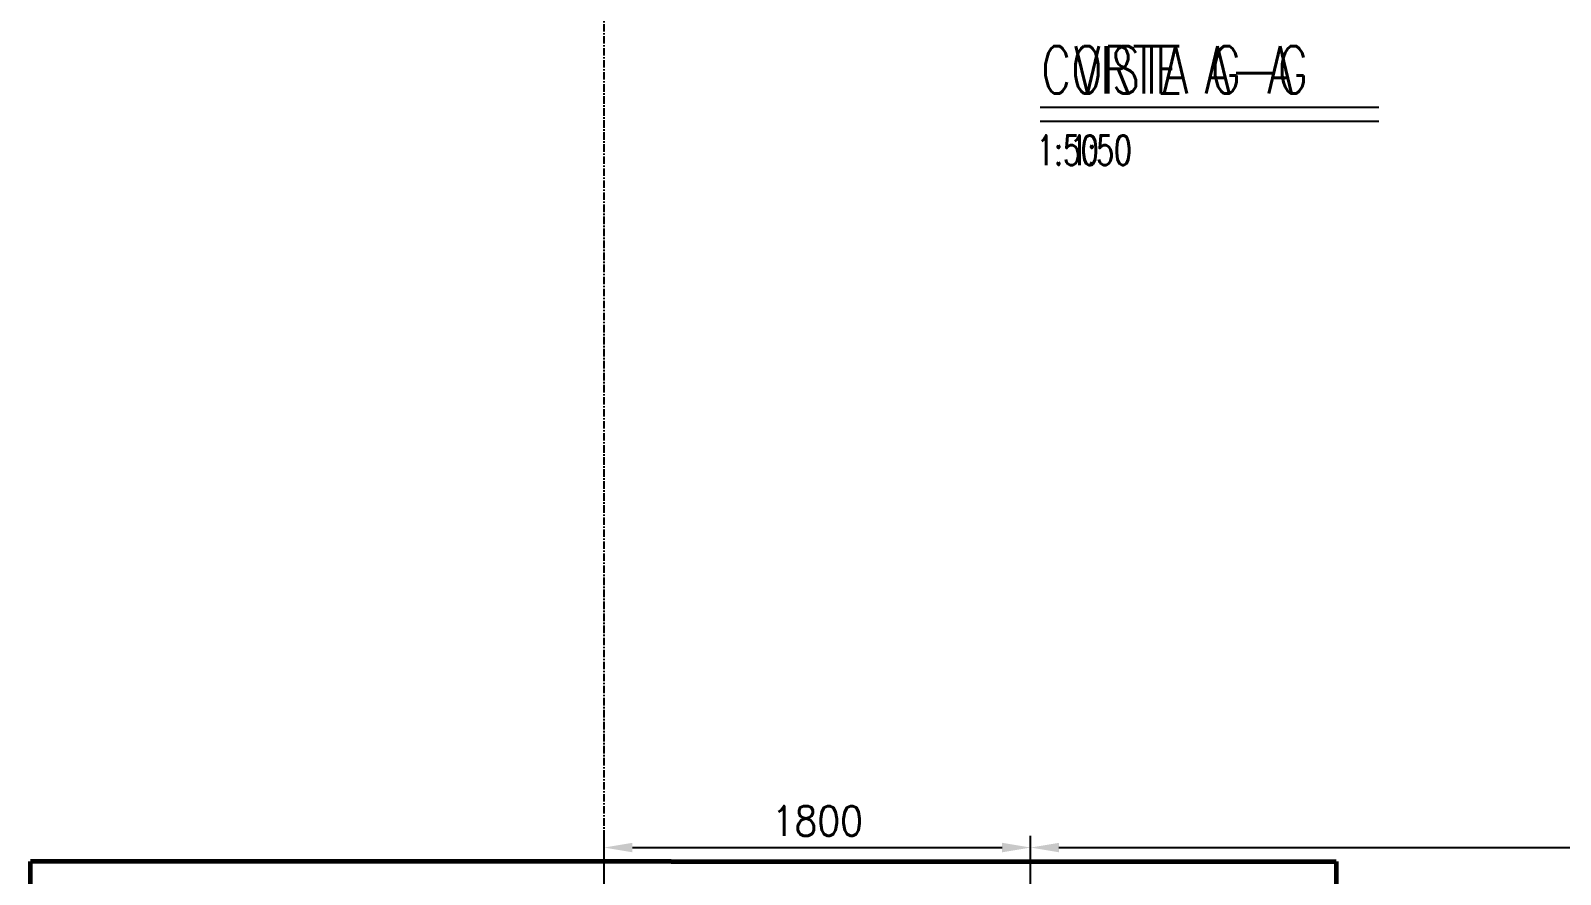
# Model space of a CAD drawing. Header units: millimetres. Extents: x 13669 to 217197, y -88248 to 24578.
# Drawn here: x 15661 to 22115, y 8501 to 12063 of the extents above; entities that cross this region are included whole.
import ezdxf

# ---------------------------------------------------------------- set-up
doc = ezdxf.new("R2010")
doc.units = ezdxf.units.MM
doc.linetypes.add('CENTER', pattern=[50.8, 31.75, -6.35, 6.35, -6.35])
doc.layers.add('TITULOS', color=6, linetype='Continuous', lineweight=60)
for name, color, linetype in [('Tx-EJES', 1, 'CENTER'), ('Tx_DDIM', 1, 'Continuous'), ('Tx_TEXTOS', 3, 'Continuous'), ('Tx_TEXTOS 2.5', 3, 'Continuous'), ('Tx_TEXTOS 4', 4, 'Continuous')]:
    doc.layers.add(name, color=color, linetype=linetype)
doc.styles.add('ROMANS', font='romans.shx', dxfattribs={"width": 0.9})
doc.styles.add('Tx_texto', font='romans.shx')
doc.dimstyles.new('ESC 1-50', dxfattribs={"dimscale": 50, "dimtxt": 2.5, "dimasz": 2.4, "dimexe": 1, "dimexo": 1, "dimgap": 1, "dimtad": 1, "dimdec": 0, "dimtxsty": 'ROMANS', "dimcen": 2.5, "dimclrd": 256, "dimclre": 256, "dimclrt": 3, "dimadec": 0, "dimazin": 2, "dimtfac": 0.5, "dimtdec": 0, "dimtmove": 0, "dimatfit": 3, "dimfxl": 1, "dimtfill": 1, "dimtfillclr": 256, "dimtolj": 2, "dimlwd": -1, "dimarcsym": 0})

# ---------------------------------------------------------------- blocks, each defined once
blk = doc.blocks.new('*D30')
at = {"layer": 'Defpoints', "color": 0, "transparency": 16777216}
for p in [(30939.6, 8614.3), (30939.6, 7545.4), (19879.6, 7387.9)]:
    blk.add_point(p, dxfattribs=at)
at = {"layer": 'Tx_DDIM', "lineweight": -2, "transparency": 16777216}
for p, q in [((19879.6, 7437.9), (19879.6, 8664.3)), ((30939.6, 7595.4), (30939.6, 8664.3))]:
    blk.add_line(p, q, dxfattribs=at)
at = {"layer": 'Tx_DDIM', "transparency": 16777216}
blk.add_line((19999.6, 8614.3), (30819.6, 8614.3), dxfattribs=at)
for points in [[(19999.6, 8634.3), (19999.6, 8594.3), (19879.6, 8614.3)], [(30819.6, 8634.3), (30819.6, 8594.3), (30939.6, 8614.3)]]:
    blk.add_solid(points, dxfattribs=at)
at = {"layer": 'Tx_DDIM', "color": 3, "transparency": 16777216, "insert": (25409.6, 8726.8), "char_height": 125, "attachment_point": 5, "style": 'ROMANS', "bg_fill": 3, "box_fill_scale": 1.1, "bg_fill_color": 256, "bg_fill_true_color": 13158600, "bg_fill_transparency": 0}
blk.add_mtext('\\A2;11060', dxfattribs=at)
blk = doc.blocks.new('*D31')
at = {"layer": 'Defpoints', "color": 0, "transparency": 16777216}
for p in [(19879.6, 8614.3), (19879.6, 7387.9), (18080.1, 5977.9)]:
    blk.add_point(p, dxfattribs=at)
at = {"layer": 'Tx_DDIM', "lineweight": -2, "transparency": 16777216}
for p, q in [((18080.1, 6027.9), (18080.1, 8664.3)), ((19879.6, 7437.9), (19879.6, 8664.3))]:
    blk.add_line(p, q, dxfattribs=at)
at = {"layer": 'Tx_DDIM', "transparency": 16777216}
blk.add_line((18200.1, 8614.3), (19759.6, 8614.3), dxfattribs=at)
for points in [[(18200.1, 8634.3), (18200.1, 8594.3), (18080.1, 8614.3)], [(19759.6, 8634.3), (19759.6, 8594.3), (19879.6, 8614.3)]]:
    blk.add_solid(points, dxfattribs=at)
at = {"layer": 'Tx_DDIM', "color": 3, "transparency": 16777216, "insert": (18979.9, 8726.8), "char_height": 125, "attachment_point": 5, "style": 'ROMANS', "bg_fill": 3, "box_fill_scale": 1.1, "bg_fill_color": 256, "bg_fill_true_color": 13158600, "bg_fill_transparency": 0}
blk.add_mtext('\\A2;1800', dxfattribs=at)

msp = doc.modelspace()

# ---------------------------------------------------------------- linework, layer by layer
at = {"layer": 'TITULOS'}
msp.add_line((15660.631052, 5448.592676), (15660.631052, 8555.8672684), dxfattribs=at)
at = {"layer": 'Tx_TEXTOS'}
for p, q in [((19919.9666902, 11740.5680717), (21209.5985839, 11740.5680717)), ((20060.1118777, 11740.5680717), (21349.7437714, 11740.5680717)), ((19919.9666902, 11680.5682217), (21209.5985839, 11680.5682217)), ((20060.1118777, 11680.5682217), (21349.7437714, 11680.5682217))]:
    msp.add_line(p, q, dxfattribs=at)

# ---------------------------------------------------------------- texts
at = {"layer": 'Tx_TEXTOS 2.5', "style": 'Tx_texto', "width": 0.7}
for p in [(19904.2354685, 11495.7606896), (20044.380656, 11495.7606896)]:
    msp.add_attdef('1:50', p, '', height=125, dxfattribs=at)
at = {"layer": 'Tx_TEXTOS 4', "style": 'Tx_texto', "width": 0.7}
for s, p in [('CORTE A-A', (19925.1191437, 11797.855252)), ('VISTA G-G', (20065.2643312, 11797.855252))]:
    msp.add_text(s, height=200, dxfattribs=at).set_placement(p)

# ---------------------------------------------------------------- dimensions: what is measured, and where the dimension line sits
at = {"layer": 'Tx_DDIM'}
dim = msp.add_linear_dim(base=(30939.6310519, 8614.2890023), p1=(19879.6310519, 7387.8672684), p2=(30939.6310519, 7545.3672684), dimstyle='ESC 1-50', dxfattribs=at)
dim.commit()
dim.dimension.update_dxf_attribs({"geometry": '*D30', "text_midpoint": (25409.6310519, 8726.7890023)})

# ---------------------------------------------------------------- next in the draw order: linework, layer by layer
at = {"layer": 'TITULOS'}
msp.add_line((21169.631052, 8555.8672684), (21169.631052, 4185.8672684), dxfattribs=at)

# ---------------------------------------------------------------- next in the draw order: dimensions: what is measured, and where the dimension line sits
at = {"layer": 'Tx_DDIM'}
dim = msp.add_linear_dim(base=(19879.631051917, 8614.2890022981), p1=(18080.1310518188, 5977.8672683654), p2=(19879.631051917, 7387.8672683651), dimstyle='ESC 1-50', dxfattribs=at)
dim.commit()
dim.dimension.update_dxf_attribs({"geometry": '*D31', "text_midpoint": (18979.8810518679, 8726.7890022981)})

# ---------------------------------------------------------------- next in the draw order: linework, layer by layer
at = {"layer": 'TITULOS'}
for q in [(15660.631052, 8555.8672684), (21169.631052, 8555.8672684)]:
    msp.add_line((18362.6310517, 8555.8672684), q, dxfattribs=at)
at = {"layer": 'Tx-EJES'}
msp.add_line((18080.1310518, 6877.8672684), (18080.1310518, 22787.9455283), dxfattribs=at)

doc.saveas('drawing.dxf')
